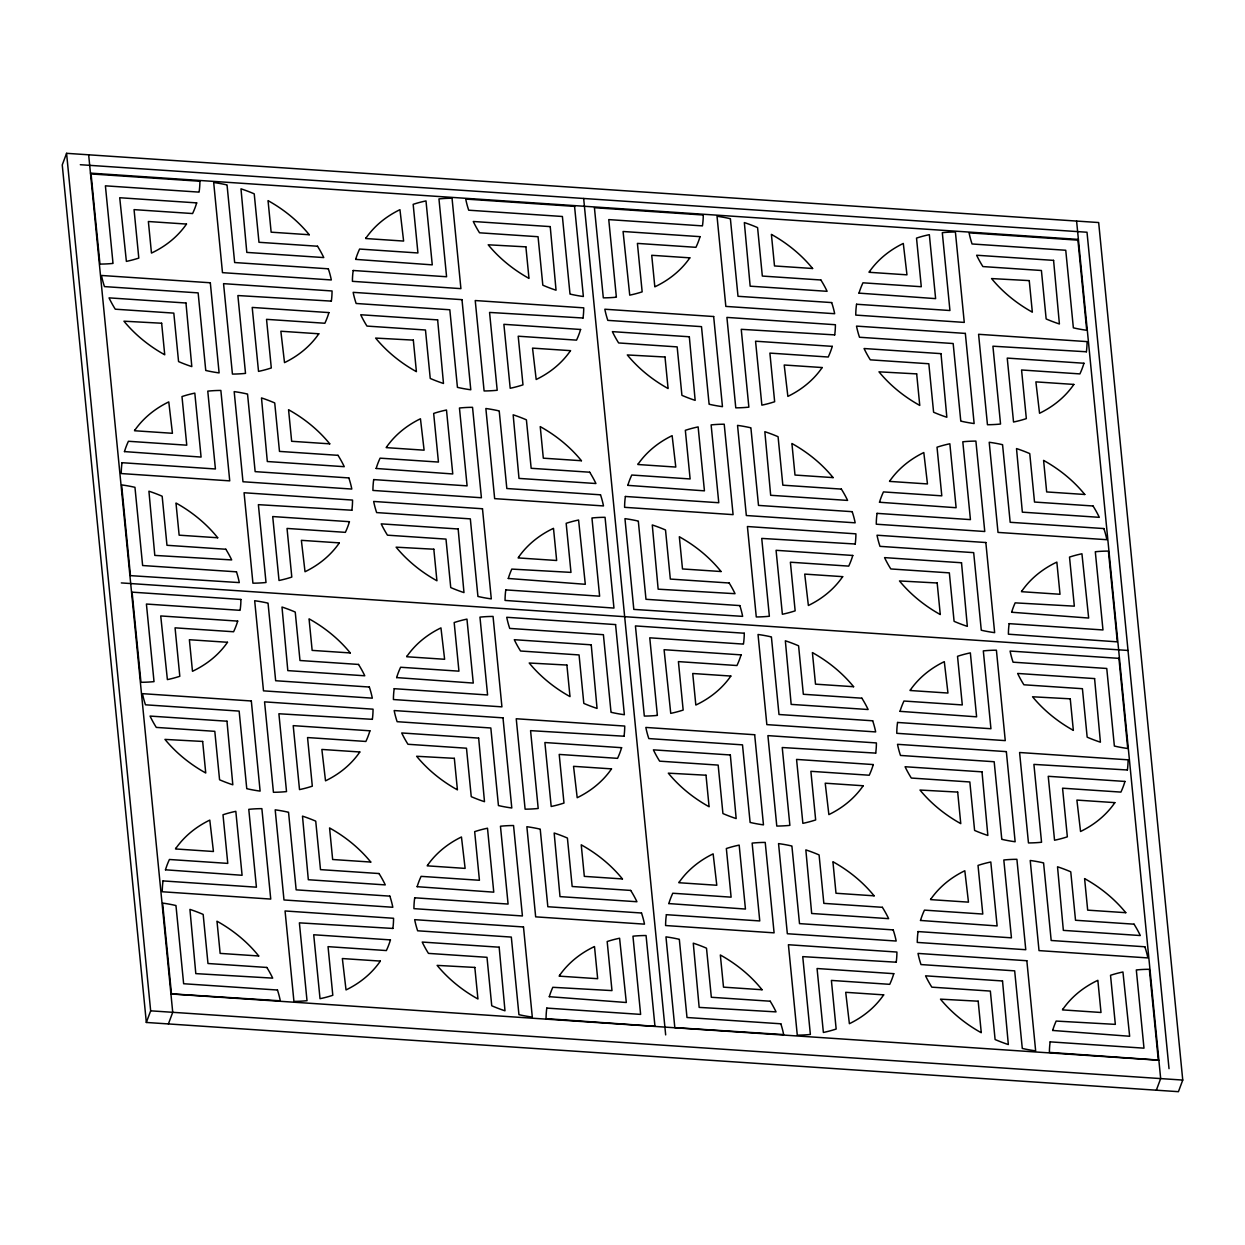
<?xml version="1.0" encoding="UTF-8"?>
<svg xmlns="http://www.w3.org/2000/svg" width="1245" height="1245" viewBox="0 0 1245 1245"><rect width="100%" height="100%" fill="white"/><g stroke="black" fill="none" stroke-linecap="round" stroke-linejoin="round"><path stroke-width="1.5" d="M66.576 153.322L62.25 164.931L146.334 1022.456L1178.424 1091.678L1182.75 1080.069L1098.666 222.544L66.576 153.322L150.661 1010.831L146.334 1022.456M168.402 1023.935L172.728 1012.309L88.66 154.8M1156.34 1090.2L1160.667 1078.575L1076.598 221.065M80.302 164.713L1087.009 232.239L1169.024 1068.661M90.449 173.133L1078.388 239.413M121.31 582.925L1128.017 650.45M170.939 993.961L1158.877 1060.242M150.661 1010.831L1182.75 1080.069M583.656 198.484L665.67 1034.891M199.916 181.241L199.885 183.015A122.555 95.709 20.4 0 1 199.231 191.123L199.076 192.119L105.405 185.832L113.015 263.426L112.19 263.504A122.555 95.709 20.4 0 1 99.958 264.08L91.072 173.942L199.916 181.241M240.923 599.452L240.892 601.226A122.555 95.709 20.4 0 1 240.238 609.334L240.083 610.33L146.412 604.043L154.022 681.637L153.197 681.715A122.555 95.709 20.4 0 1 140.965 682.291L132.079 592.153L240.923 599.452M703.269 215.011L703.238 216.786A122.555 95.709 20.4 0 1 702.585 224.894L702.429 225.89L608.758 219.602L616.368 297.181L615.544 297.275A122.555 95.709 20.4 0 1 603.311 297.851L594.425 207.713L703.269 215.011M744.261 633.223L744.245 634.997A122.555 95.709 20.4 0 1 743.592 643.105L743.436 644.101L649.765 637.813L657.376 715.393L656.535 715.486A122.555 95.709 20.4 0 1 644.319 716.062L635.432 625.924L744.261 633.223M122.026 462.704L121.932 463.389A122.555 95.709 20.4 0 0 121.247 473.551L229.734 480.866L220.863 390.448L218.731 390.463A122.555 95.709 20.4 0 0 208.973 391.023L207.775 391.132L215.416 468.976L122.026 462.704M163.033 880.915L162.939 881.6A122.555 95.709 20.4 0 0 162.255 891.762L270.741 899.077L261.87 808.659L259.738 808.674A122.555 95.709 20.4 0 0 249.98 809.219L248.782 809.343L256.423 887.187L163.033 880.915M331.357 301.119L237.888 295.547L245.514 373.375L244.316 373.5A122.555 95.709 20.4 0 1 234.558 374.045L232.426 374.076L223.555 283.658L332.057 290.972A122.555 95.709 20.4 0 1 331.357 301.119M353.207 270.492L353.098 271.177A122.555 95.709 20.4 0 0 352.413 281.339L460.915 288.638L452.044 198.22L449.912 198.251A122.555 95.709 20.4 0 0 440.139 198.795L438.956 198.92L446.581 276.748L353.207 270.492M351.868 510.232L258.384 504.661L266.01 582.489L264.827 582.613A122.555 95.709 20.4 0 1 255.069 583.158L252.922 583.174L244.067 492.755L352.553 500.07A122.555 95.709 20.4 0 1 351.868 510.232M373.702 479.59L373.609 480.274A122.555 95.709 20.4 0 0 372.924 490.437L481.41 497.751L472.54 407.333L470.408 407.348A122.555 95.709 20.4 0 0 460.65 407.893L459.452 408.018L467.093 485.861L373.702 479.59M372.364 719.33L278.896 713.758L286.521 791.587L285.323 791.711A122.555 95.709 20.4 0 1 275.565 792.256L273.433 792.287L264.562 701.869L373.049 709.183A122.555 95.709 20.4 0 1 372.364 719.33M394.214 688.687L394.105 689.388A122.555 95.709 20.4 0 0 393.42 699.534L501.922 706.849L493.051 616.431L490.903 616.462A122.555 95.709 20.4 0 0 481.146 617.006L479.963 617.131L487.589 694.959L394.214 688.687M392.875 928.443L299.391 922.856L307.017 1000.7L305.834 1000.809A122.555 95.709 20.4 0 1 296.077 1001.369L293.929 1001.385L285.058 910.966L393.56 918.281A122.555 95.709 20.4 0 1 392.875 928.443M414.709 897.801L414.616 898.485A122.555 95.709 20.4 0 0 413.931 908.648L522.418 915.962L513.547 825.528L511.415 825.559A122.555 95.709 20.4 0 0 501.657 826.104L500.459 826.229L508.084 904.057L414.709 897.801M505.797 589.897L505.735 590.27A122.555 95.709 20.4 0 0 505.05 600.432L613.956 608.074L605.054 517.313A122.555 95.709 20.4 0 0 592.791 517.889L591.951 517.982L599.623 596.184L505.797 589.897M583.033 318.004L489.565 312.433L497.191 390.261L495.992 390.385A122.555 95.709 20.4 0 1 486.235 390.93L484.103 390.961L475.232 300.543L583.734 307.842A122.555 95.709 20.4 0 1 583.033 318.004M546.804 1008.092L546.742 1008.481A122.555 95.709 20.4 0 0 546.057 1018.643L654.963 1026.285L646.062 935.524A122.555 95.709 20.4 0 0 633.798 936.1L632.958 936.193L640.63 1014.395L546.804 1008.092M625.379 496.475L625.286 497.16A122.555 95.709 20.4 0 0 624.601 507.322L733.087 514.636L724.216 424.203L722.084 424.234A122.555 95.709 20.4 0 0 712.327 424.778L711.128 424.903L718.77 502.731L625.379 496.475M624.041 736.215L530.572 730.644L538.198 808.472L537 808.596A122.555 95.709 20.4 0 1 527.242 809.141L525.11 809.172L516.239 718.754L624.725 726.053A122.555 95.709 20.4 0 1 624.041 736.215M666.386 914.686L666.293 915.371A122.555 95.709 20.4 0 0 665.593 925.533L774.094 932.847L765.224 842.414L763.092 842.445A122.555 95.709 20.4 0 0 753.334 842.989L752.136 843.114L759.761 920.942L666.386 914.686M834.71 334.889L741.242 329.318L748.867 407.146L747.669 407.271A122.555 95.709 20.4 0 1 737.912 407.815L735.779 407.846L726.909 317.413L835.411 324.727A122.555 95.709 20.4 0 1 834.71 334.889M856.56 304.247L856.451 304.932A122.555 95.709 20.4 0 0 855.766 315.094L964.268 322.408L955.397 231.99L953.25 232.006A122.555 95.709 20.4 0 0 943.492 232.566L942.309 232.691L949.935 310.519L856.56 304.247M855.222 544.003L761.738 538.416L769.363 616.244L768.181 616.368A122.555 95.709 20.4 0 1 758.423 616.929L756.275 616.944L747.42 526.526L855.906 533.84A122.555 95.709 20.4 0 1 855.222 544.003M877.056 513.36L876.962 514.045A122.555 95.709 20.4 0 0 876.278 524.207L984.764 531.506L975.893 441.088L973.761 441.119A122.555 95.709 20.4 0 0 964.004 441.664L962.805 441.788L970.431 519.616L877.056 513.36M875.717 753.101L782.233 747.529L789.875 825.357L788.676 825.482A122.555 95.709 20.4 0 1 778.919 826.026L776.787 826.057L767.916 735.624L876.402 742.938A122.555 95.709 20.4 0 1 875.717 753.101M897.567 722.458L897.458 723.143A122.555 95.709 20.4 0 0 896.774 733.305L1005.26 740.619L996.405 650.201L994.257 650.217A122.555 95.709 20.4 0 0 984.499 650.777L983.317 650.886L990.942 728.73L897.567 722.458M896.229 962.198L802.745 956.627L810.37 1034.455L809.188 1034.579A122.555 95.709 20.4 0 1 799.414 1035.124L797.282 1035.155L788.412 944.737L896.914 952.051A122.555 95.709 20.4 0 1 896.229 962.198M918.063 931.571L917.97 932.256A122.555 95.709 20.4 0 0 917.269 942.418L1025.771 949.717L1016.9 859.299L1014.768 859.33A122.555 95.709 20.4 0 0 1005.011 859.875L1003.812 859.999L1011.438 937.827L918.063 931.571M1009.15 623.652L1009.088 624.041A122.555 95.709 20.4 0 0 1008.403 634.203L1117.31 641.844L1108.408 551.084A122.555 95.709 20.4 0 0 1096.145 551.659L1095.304 551.753L1102.977 629.954L1009.15 623.652M1086.387 351.775L992.919 346.203L1000.544 424.031L999.346 424.156A122.555 95.709 20.4 0 1 989.588 424.701L987.456 424.732L978.586 334.298L1087.072 341.612A122.555 95.709 20.4 0 1 1086.387 351.775M1050.157 1041.863L1050.095 1042.252A122.555 95.709 20.4 0 0 1049.41 1052.399L1158.301 1060.055L1149.368 969.295A122.555 95.709 20.4 0 0 1137.136 969.871L1136.311 969.948L1143.984 1048.165L1050.157 1041.863M1127.394 769.986L1033.91 764.399L1041.551 842.243L1040.353 842.367A122.555 95.709 20.4 0 1 1030.595 842.912L1028.463 842.927L1019.593 752.509L1128.079 759.823A122.555 95.709 20.4 0 1 1127.394 769.986M124.469 451.593L201.083 457.071L194.811 393.124A122.555 95.709 20.4 0 0 183.497 396.066L181.988 396.564L186.766 445.181L128.437 441.275L127.986 442.224A122.555 95.709 20.4 0 0 124.469 451.593M196.694 202.888L196.679 202.935A122.555 95.709 20.4 0 1 193.162 212.304L192.57 213.549L134.055 209.627L138.802 258.089L137.666 258.446A122.555 95.709 20.4 0 1 126.383 261.388L119.722 197.737L196.694 202.888M165.476 869.804L242.09 875.282L235.819 811.335A122.555 95.709 20.4 0 0 224.489 814.277L222.995 814.775L227.773 863.392L169.444 859.486L168.993 860.419A122.555 95.709 20.4 0 0 165.476 869.804M237.702 621.099L237.686 621.13A122.555 95.709 20.4 0 1 234.169 630.515L233.578 631.76L175.063 627.838L179.809 676.284L178.673 676.658A122.555 95.709 20.4 0 1 167.39 679.599L160.73 615.948L237.702 621.099M328.913 312.588L328.82 312.915A122.555 95.709 20.4 0 1 325.303 322.299L324.852 323.249L266.539 319.342L271.301 367.96L269.807 368.442A122.555 95.709 20.4 0 1 258.524 371.383L252.206 307.437L328.913 312.588M355.65 259.38L432.264 264.858L425.992 200.912A122.555 95.709 20.4 0 0 414.663 203.853L413.169 204.336L417.931 252.968L359.618 249.047L359.167 249.996A122.555 95.709 20.4 0 0 355.65 259.38M349.425 521.686L349.331 522.029A122.555 95.709 20.4 0 1 345.799 531.413L345.363 532.346L287.035 528.44L291.797 577.058L290.303 577.555A122.555 95.709 20.4 0 1 279.02 580.481L272.717 516.55L349.425 521.686M376.146 468.478L452.76 473.956L446.488 410.01A122.555 95.709 20.4 0 0 435.159 412.951L433.665 413.449L438.442 462.066L380.114 458.16L379.663 459.094A122.555 95.709 20.4 0 0 376.146 468.478M369.921 730.799L369.827 731.126A122.555 95.709 20.4 0 1 366.31 740.51L365.859 741.46L307.546 737.554L312.308 786.171L310.814 786.653A122.555 95.709 20.4 0 1 299.516 789.595L293.213 725.648L369.921 730.799M396.641 677.591L473.271 683.069L466.953 619.123A122.555 95.709 20.4 0 0 455.67 622.064L454.176 622.547L458.938 671.164L400.61 667.258L400.174 668.207A122.555 95.709 20.4 0 0 396.641 677.591M390.432 939.897L390.339 940.24A122.555 95.709 20.4 0 1 386.806 949.608L386.37 950.557L328.042 946.651L332.804 995.269L331.31 995.767A122.555 95.709 20.4 0 1 320.027 998.692L313.709 934.762L390.432 939.897M417.153 886.689L493.767 892.167L487.495 828.221A122.555 95.709 20.4 0 0 476.166 831.162L474.672 831.644L479.434 880.277L421.121 876.356L420.67 877.305A122.555 95.709 20.4 0 0 417.153 886.689M508.287 578.474L585.306 584.294L578.583 520.021A122.555 95.709 20.4 0 0 567.3 522.947L566.164 523.32L570.973 572.389L511.804 569.089A122.555 95.709 20.4 0 0 508.287 578.474M580.59 329.474L580.497 329.8A122.555 95.709 20.4 0 1 576.98 339.185L576.528 340.134L518.216 336.212L522.978 384.845L521.484 385.327A122.555 95.709 20.4 0 1 510.201 388.269L503.883 324.322L580.59 329.474M627.822 485.363L704.437 490.841L698.134 426.91A122.555 95.709 20.4 0 0 686.835 429.836L685.341 430.319L690.119 478.951L631.791 475.03L631.339 475.979A122.555 95.709 20.4 0 0 627.822 485.363M700.048 236.659L700.032 236.69A122.555 95.709 20.4 0 1 696.515 246.074L695.924 247.319L637.409 243.398L642.155 291.844L641.019 292.217A122.555 95.709 20.4 0 1 629.737 295.158L623.076 231.492L700.048 236.659M549.294 996.685L626.313 1002.505L619.59 938.232A122.555 95.709 20.4 0 0 608.307 941.158L607.171 941.531L611.98 990.6L552.811 987.301A122.555 95.709 20.4 0 0 549.294 996.685M621.597 747.685L621.504 748.012A122.555 95.709 20.4 0 1 617.987 757.396L617.536 758.345L559.207 754.423L563.985 803.056L562.491 803.539A122.555 95.709 20.4 0 1 551.193 806.48L544.89 742.534L621.597 747.685M668.83 903.574L745.444 909.052L739.172 845.106A122.555 95.709 20.4 0 0 727.843 848.047L726.349 848.53L731.111 897.163L672.798 893.241L672.347 894.19A122.555 95.709 20.4 0 0 668.83 903.574M741.055 654.87L741.04 654.901A122.555 95.709 20.4 0 1 737.522 664.285L736.931 665.53L678.416 661.609L683.163 710.055L682.027 710.428A122.555 95.709 20.4 0 1 670.744 713.369L664.083 649.703L741.055 654.87M832.267 346.359L832.174 346.686A122.555 95.709 20.4 0 1 828.656 356.07L828.205 357.019L769.892 353.098L774.655 401.73L773.161 402.213A122.555 95.709 20.4 0 1 761.862 405.154L755.559 341.208L832.267 346.359M859.003 293.135L935.618 298.629L929.346 234.667A122.555 95.709 20.4 0 0 918.016 237.608L916.522 238.106L921.284 286.724L862.972 282.817L862.52 283.767A122.555 95.709 20.4 0 0 859.003 293.135M852.778 555.457L852.685 555.799A122.555 95.709 20.4 0 1 849.152 565.168L848.716 566.117L790.388 562.211L795.15 610.828L793.656 611.326A122.555 95.709 20.4 0 1 782.374 614.252L776.071 550.306L852.778 555.457M879.499 502.249L956.113 507.727L949.842 443.78A122.555 95.709 20.4 0 0 938.512 446.722L937.018 447.204L941.796 495.837L883.468 491.915L883.016 492.864A122.555 95.709 20.4 0 0 879.499 502.249M873.274 764.57L873.181 764.897A122.555 95.709 20.4 0 1 869.664 774.281L869.212 775.23L810.884 771.309L815.662 819.941L814.168 820.424A122.555 95.709 20.4 0 1 802.869 823.35L796.567 759.419L873.274 764.57M899.995 711.346L976.609 716.824L970.353 652.878A122.555 95.709 20.4 0 0 959.024 655.819L957.529 656.317L962.292 704.935L903.963 701.028L903.528 701.978A122.555 95.709 20.4 0 0 899.995 711.346M893.786 973.668L893.677 973.995A122.555 95.709 20.4 0 1 890.159 983.379L889.708 984.328L831.395 980.422L836.158 1029.039L834.664 1029.522A122.555 95.709 20.4 0 1 823.381 1032.463L817.062 968.517L893.786 973.668M920.506 920.46L997.12 925.938L990.802 861.991A122.555 95.709 20.4 0 0 979.519 864.933L978.025 865.415L982.787 914.048L924.475 910.126L924.023 911.075A122.555 95.709 20.4 0 0 920.506 920.46M1011.64 612.244L1088.659 618.049L1081.936 553.776A122.555 95.709 20.4 0 0 1070.653 556.717L1069.517 557.091L1074.326 606.159L1015.157 602.86A122.555 95.709 20.4 0 0 1011.64 612.244M1083.944 363.244L1083.85 363.571A122.555 95.709 20.4 0 1 1080.333 372.955L1079.882 373.905L1021.569 369.983L1026.331 418.616L1024.837 419.098A122.555 95.709 20.4 0 1 1013.539 422.024L1007.236 358.093L1083.944 363.244M1052.647 1030.455L1129.651 1036.26L1122.943 971.987A122.555 95.709 20.4 0 0 1111.66 974.928L1110.524 975.302L1115.333 1024.37L1056.165 1021.071A122.555 95.709 20.4 0 0 1052.647 1030.455M1124.951 781.44L1124.857 781.782A122.555 95.709 20.4 0 1 1121.34 791.166L1120.889 792.1L1062.561 788.194L1067.339 836.811L1065.844 837.309A122.555 95.709 20.4 0 1 1054.546 840.235L1048.243 776.304L1124.951 781.44M186.485 224.069L186.159 224.536A122.555 95.709 20.4 0 1 178.346 234.013L176.899 235.492A122.555 95.709 20.4 0 1 165.554 244.923L163.78 246.136A122.555 95.709 20.4 0 1 152.388 252.626L151.47 253.062L148.373 221.517L186.485 224.069M134.989 429.992L134.476 430.739L172.432 433.291L168.775 401.902A122.555 95.709 20.4 0 0 157.384 408.391L155.609 409.605A122.555 95.709 20.4 0 0 144.264 419.036L142.802 420.514A122.555 95.709 20.4 0 0 134.989 429.992M366.17 237.764L365.641 238.526L403.613 241.063L399.941 209.674A122.555 95.709 20.4 0 0 388.549 216.179L386.775 217.377A122.555 95.709 20.4 0 0 375.43 226.808L373.982 228.286A122.555 95.709 20.4 0 0 366.17 237.764M318.813 333.784L318.3 334.531A122.555 95.709 20.4 0 1 310.487 344.009L309.025 345.487A122.555 95.709 20.4 0 1 297.695 354.918L295.921 356.132A122.555 95.709 20.4 0 1 284.514 362.622L280.856 331.232L318.813 333.784M227.493 642.28L227.166 642.747A122.555 95.709 20.4 0 1 219.353 652.224L217.906 653.703A122.555 95.709 20.4 0 1 206.561 663.134L204.787 664.332A122.555 95.709 20.4 0 1 193.395 670.837L192.477 671.273L189.38 639.728L227.493 642.28M386.666 446.862L386.152 447.624L424.109 450.176L420.452 418.771A122.555 95.709 20.4 0 0 409.06 425.276L407.271 426.49A122.555 95.709 20.4 0 0 395.941 435.921L394.478 437.4A122.555 95.709 20.4 0 0 386.666 446.862M339.325 542.882L338.811 543.645A122.555 95.709 20.4 0 1 330.999 553.107L329.536 554.585A122.555 95.709 20.4 0 1 318.191 564.016L316.417 565.23A122.555 95.709 20.4 0 1 305.025 571.735L301.368 540.33L339.325 542.882M175.996 848.187L175.483 848.95L213.44 851.502L209.782 820.097A122.555 95.709 20.4 0 0 198.391 826.602L196.601 827.816A122.555 95.709 20.4 0 0 185.272 837.247L183.809 838.725A122.555 95.709 20.4 0 0 175.996 848.187M570.49 350.654L569.977 351.417A122.555 95.709 20.4 0 1 562.164 360.894L560.701 362.373A122.555 95.709 20.4 0 1 549.372 371.804L547.598 373.002A122.555 95.709 20.4 0 1 536.19 379.507L532.533 348.118L570.49 350.654M407.177 655.975L406.648 656.737L444.621 659.274L440.948 627.885A122.555 95.709 20.4 0 0 429.556 634.374L427.782 635.588A122.555 95.709 20.4 0 0 416.437 645.019L414.99 646.497A122.555 95.709 20.4 0 0 407.177 655.975M689.839 257.839L689.512 258.306A122.555 95.709 20.4 0 1 681.7 267.784L680.252 269.247A122.555 95.709 20.4 0 1 668.907 278.678L667.133 279.892A122.555 95.709 20.4 0 1 655.741 286.397L654.823 286.832L651.726 255.287L689.839 257.839M359.821 751.98L359.307 752.743A122.555 95.709 20.4 0 1 351.495 762.22L350.032 763.699A122.555 95.709 20.4 0 1 338.702 773.129L336.928 774.328A122.555 95.709 20.4 0 1 325.521 780.833L321.864 749.443L359.821 751.98M518.807 556.857L518.091 557.916L556.655 560.499L553.496 528.347L552.578 528.767A122.555 95.709 20.4 0 0 541.186 535.272L539.412 536.486A122.555 95.709 20.4 0 0 526.619 547.395L525.203 548.889A122.555 95.709 20.4 0 0 518.807 556.857M638.343 463.747L637.829 464.51L675.786 467.062L672.129 435.657A122.555 95.709 20.4 0 0 660.737 442.162L658.947 443.376A122.555 95.709 20.4 0 0 647.618 452.806L646.155 454.285A122.555 95.709 20.4 0 0 638.343 463.747M427.673 865.073L427.159 865.835L465.116 868.387L461.459 836.982A122.555 95.709 20.4 0 0 450.067 843.487L448.278 844.701A122.555 95.709 20.4 0 0 436.948 854.132L435.485 855.611A122.555 95.709 20.4 0 0 427.673 865.073M380.332 961.093L379.803 961.856A122.555 95.709 20.4 0 1 371.99 971.318L370.543 972.796A122.555 95.709 20.4 0 1 359.198 982.227L357.424 983.441A122.555 95.709 20.4 0 1 346.032 989.931L342.359 958.541L380.332 961.093M869.524 271.534L868.994 272.281L906.967 274.834L903.294 243.444A122.555 95.709 20.4 0 0 891.902 249.934L890.128 251.148A122.555 95.709 20.4 0 0 878.783 260.578L877.336 262.057A122.555 95.709 20.4 0 0 869.524 271.534M822.167 367.54L821.653 368.302A122.555 95.709 20.4 0 1 813.841 377.78L812.378 379.243A122.555 95.709 20.4 0 1 801.049 388.673L799.274 389.887A122.555 95.709 20.4 0 1 787.867 396.392L784.21 365.003L822.167 367.54M611.497 768.865L610.984 769.628A122.555 95.709 20.4 0 1 603.171 779.105L601.708 780.568A122.555 95.709 20.4 0 1 590.379 789.999L588.589 791.213A122.555 95.709 20.4 0 1 577.198 797.718L573.54 766.329L611.497 768.865M730.846 676.051L730.519 676.517A122.555 95.709 20.4 0 1 722.707 685.979L721.26 687.458A122.555 95.709 20.4 0 1 709.915 696.889L708.14 698.103A122.555 95.709 20.4 0 1 696.749 704.608L695.83 705.028L692.734 673.498L730.846 676.051M890.019 480.632L889.506 481.395L927.463 483.931L923.806 452.542A122.555 95.709 20.4 0 0 912.414 459.047L910.624 460.261A122.555 95.709 20.4 0 0 899.295 469.692L897.832 471.155A122.555 95.709 20.4 0 0 890.019 480.632M559.814 975.068L559.098 976.127L597.662 978.71L594.503 946.558L593.585 946.978A122.555 95.709 20.4 0 0 582.193 953.483L580.419 954.697A122.555 95.709 20.4 0 0 567.627 965.606L566.21 967.1A122.555 95.709 20.4 0 0 559.814 975.068M842.678 576.653L842.149 577.4A122.555 95.709 20.4 0 1 834.337 586.877L832.889 588.356A122.555 95.709 20.4 0 1 821.544 597.787L819.77 599.001A122.555 95.709 20.4 0 1 808.379 605.49L804.721 574.101L842.678 576.653M679.35 881.958L678.836 882.721L716.793 885.257L713.136 853.868A122.555 95.709 20.4 0 0 701.729 860.373L699.955 861.587A122.555 95.709 20.4 0 0 688.625 871.018L687.162 872.48A122.555 95.709 20.4 0 0 679.35 881.958M1073.844 384.425L1073.33 385.187A122.555 95.709 20.4 0 1 1065.518 394.649L1064.055 396.128A122.555 95.709 20.4 0 1 1052.725 405.559L1050.936 406.773A122.555 95.709 20.4 0 1 1039.544 413.278L1035.887 381.873L1073.844 384.425M910.515 689.746L910.002 690.493L947.959 693.045L944.301 661.655A122.555 95.709 20.4 0 0 932.91 668.145L931.135 669.359A122.555 95.709 20.4 0 0 919.79 678.79L918.343 680.268A122.555 95.709 20.4 0 0 910.515 689.746M863.174 785.751L862.661 786.513A122.555 95.709 20.4 0 1 854.848 795.975L853.385 797.454A122.555 95.709 20.4 0 1 842.056 806.885L840.266 808.098A122.555 95.709 20.4 0 1 828.874 814.604L825.217 783.198L863.174 785.751M1022.161 590.628L1021.445 591.686L1060.009 594.27L1056.849 562.102L1055.931 562.538A122.555 95.709 20.4 0 0 1044.539 569.043L1042.765 570.257A122.555 95.709 20.4 0 0 1029.973 581.15L1028.557 582.66A122.555 95.709 20.4 0 0 1022.161 590.628M931.027 898.843L930.513 899.606L968.47 902.143L964.813 870.753A122.555 95.709 20.4 0 0 953.405 877.258L951.631 878.456A122.555 95.709 20.4 0 0 940.302 887.887L938.839 889.366A122.555 95.709 20.4 0 0 931.027 898.843M883.685 994.864L883.156 995.611A122.555 95.709 20.4 0 1 875.344 1005.088L873.897 1006.567A122.555 95.709 20.4 0 1 862.552 1015.998L860.777 1017.212A122.555 95.709 20.4 0 1 849.386 1023.701L845.713 992.312L883.685 994.864M1114.851 802.636L1114.337 803.399A122.555 95.709 20.4 0 1 1106.525 812.861L1105.062 814.339A122.555 95.709 20.4 0 1 1093.732 823.77L1091.943 824.984A122.555 95.709 20.4 0 1 1080.551 831.489L1076.894 800.084L1114.851 802.636M1063.168 1008.839L1062.436 1009.882L1101 1012.481L1097.857 980.313L1096.938 980.749A122.555 95.709 20.4 0 0 1085.547 987.254L1083.772 988.452A122.555 95.709 20.4 0 0 1070.98 999.361L1069.564 1000.871A122.555 95.709 20.4 0 0 1063.168 1008.839M574.567 206.374L465.739 199.076L466.112 200.881A122.555 95.709 20.4 0 0 468.369 209.191L468.711 210.203L562.398 216.49L570.008 294.085L570.864 294.271A122.555 95.709 20.4 0 0 583.36 296.512L574.567 206.374M1077.921 240.145L969.077 232.846L969.466 234.651A122.555 95.709 20.4 0 0 971.722 242.946L972.065 243.973L1065.751 250.261L1073.361 327.84L1074.217 328.042A122.555 95.709 20.4 0 0 1086.714 330.283L1077.921 240.145M550.228 226.606L473.271 221.485A122.555 95.709 20.4 0 0 478.702 231.461L479.543 232.799L538.058 236.721L542.82 285.183L544.034 285.712A122.555 95.709 20.4 0 0 556.048 290.209L550.228 226.606M1053.581 260.376L976.625 255.241A122.555 95.709 20.4 0 0 982.056 265.232L982.896 266.57L1041.411 270.492L1046.158 318.953L1047.387 319.483A122.555 95.709 20.4 0 0 1059.402 323.98L1053.581 260.376M525.888 246.852L488.211 244.798A122.555 95.709 20.4 0 0 497.984 255.458L499.759 257.139A122.555 95.709 20.4 0 0 513.111 268.235L515.15 269.698A122.555 95.709 20.4 0 0 527.973 277.822L528.985 278.382L525.888 246.852M1029.241 280.607L991.565 278.569A122.555 95.709 20.4 0 0 1001.338 289.214L1003.112 290.91A122.555 95.709 20.4 0 0 1016.465 302.006L1018.503 303.469A122.555 95.709 20.4 0 0 1031.327 311.592L1032.338 312.153L1029.241 280.607M309.242 234.745L271.145 232.177L268.048 200.647L269.06 201.208A122.555 95.709 20.4 0 1 281.884 209.331L283.922 210.794A122.555 95.709 20.4 0 1 297.275 221.875L299.049 223.571A122.555 95.709 20.4 0 1 308.838 234.231L309.242 234.745M812.596 268.5L774.499 265.948L771.402 234.402L772.414 234.963A122.555 95.709 20.4 0 1 785.237 243.086L787.276 244.565A122.555 95.709 20.4 0 1 800.628 255.645L802.403 257.341A122.555 95.709 20.4 0 1 812.191 267.986L812.596 268.5M317.506 246.23L258.976 242.293L254.229 193.846L253 193.317A122.555 95.709 20.4 0 0 240.985 188.82L246.806 252.408L323.778 257.575A122.555 95.709 20.4 0 0 318.346 247.568L317.506 246.23M820.86 279.985L762.329 276.063L757.582 227.602L756.353 227.072A122.555 95.709 20.4 0 0 744.339 222.575L750.159 286.179L827.116 291.314A122.555 95.709 20.4 0 0 821.7 281.323L820.86 279.985M328.322 268.811L234.651 262.539L227.041 184.945L226.185 184.742A122.555 95.709 20.4 0 0 213.689 182.517L222.482 272.655L331.31 279.954L330.937 278.149A122.555 95.709 20.4 0 0 328.664 269.838L328.322 268.811M831.676 302.582L738.005 296.294L730.395 218.715L729.539 218.513A122.555 95.709 20.4 0 0 717.027 216.272L725.835 306.41L834.664 313.709L834.29 311.919A122.555 95.709 20.4 0 0 832.018 303.609L831.676 302.582M210.312 282.771L101.483 275.472L101.857 277.261A122.555 95.709 20.4 0 0 104.129 285.572L104.471 286.599L198.142 292.886L205.752 370.465L206.608 370.668A122.555 95.709 20.4 0 0 219.104 372.909L210.312 282.771M461.988 299.656L353.16 292.342L353.533 294.147A122.555 95.709 20.4 0 0 355.805 302.457L356.148 303.484L449.819 309.772L457.429 387.351L458.284 387.553A122.555 95.709 20.4 0 0 470.781 389.778L461.988 299.656M713.665 316.526L604.837 309.227L605.21 311.032A122.555 95.709 20.4 0 0 607.482 319.342L607.825 320.37L701.495 326.641L709.105 404.236L709.961 404.438A122.555 95.709 20.4 0 0 722.458 406.664L713.665 316.526M965.342 333.411L856.513 326.112L856.887 327.917A122.555 95.709 20.4 0 0 859.159 336.228L859.501 337.255L953.172 343.527L960.782 421.121L961.638 421.308A122.555 95.709 20.4 0 0 974.135 423.549L965.342 333.411M185.972 303.002L109.031 297.866A122.555 95.709 20.4 0 0 114.447 307.857L115.287 309.196L173.818 313.117L178.564 361.579L179.794 362.108A122.555 95.709 20.4 0 0 191.808 366.606L185.972 303.002M437.649 319.887L360.708 314.752A122.555 95.709 20.4 0 0 366.123 324.727L366.964 326.081L425.479 330.003L430.241 378.449L431.47 378.978A122.555 95.709 20.4 0 0 443.485 383.476L437.649 319.887M689.325 336.772L612.384 331.637A122.555 95.709 20.4 0 0 617.8 341.612L618.64 342.951L677.155 346.888L681.918 395.334L683.147 395.863A122.555 95.709 20.4 0 0 695.161 400.361L689.325 336.772M941.002 353.642L864.061 348.522A122.555 95.709 20.4 0 0 869.477 358.498L870.317 359.836L928.832 363.758L933.594 412.219L934.824 412.749A122.555 95.709 20.4 0 0 946.838 417.246L941.002 353.642M161.648 323.233L123.955 321.194A122.555 95.709 20.4 0 0 133.744 331.839L135.503 333.535A122.555 95.709 20.4 0 0 148.855 344.616L150.894 346.094A122.555 95.709 20.4 0 0 163.733 354.218L164.729 354.778L161.648 323.233M413.324 340.118L375.632 338.08A122.555 95.709 20.4 0 0 385.421 348.724L387.179 350.421A122.555 95.709 20.4 0 0 400.532 361.501L402.571 362.98A122.555 95.709 20.4 0 0 415.41 371.103L416.406 371.648L413.324 340.118M665.001 357.004L627.309 354.95A122.555 95.709 20.4 0 0 637.098 365.61L638.856 367.306A122.555 95.709 20.4 0 0 652.209 378.387L654.247 379.849A122.555 95.709 20.4 0 0 667.087 387.973L668.083 388.533L665.001 357.004M916.678 373.889L878.986 371.835A122.555 95.709 20.4 0 0 888.774 382.495L890.533 384.191A122.555 95.709 20.4 0 0 903.886 395.272L905.924 396.735A122.555 95.709 20.4 0 0 918.763 404.858L919.759 405.419L916.678 373.889M329.754 443.842L291.657 441.29L288.56 409.745L289.571 410.305A122.555 95.709 20.4 0 1 302.395 418.429L304.434 419.892A122.555 95.709 20.4 0 1 317.786 430.988L319.545 432.669A122.555 95.709 20.4 0 1 329.334 443.329L329.754 443.842M581.431 460.728L543.318 458.176L540.237 426.63L541.248 427.191A122.555 95.709 20.4 0 1 554.072 435.314L556.11 436.777A122.555 95.709 20.4 0 1 569.463 447.873L571.222 449.554A122.555 95.709 20.4 0 1 581.01 460.214L581.431 460.728M833.107 477.613L794.995 475.045L791.913 443.516L792.925 444.076A122.555 95.709 20.4 0 1 805.748 452.2L807.787 453.662A122.555 95.709 20.4 0 1 821.14 464.743L822.898 466.439A122.555 95.709 20.4 0 1 832.687 477.1L833.107 477.613M1084.784 494.483L1046.671 491.931L1043.59 460.401L1044.586 460.961A122.555 95.709 20.4 0 1 1057.425 469.085L1059.464 470.548A122.555 95.709 20.4 0 1 1072.816 481.628L1074.575 483.325A122.555 95.709 20.4 0 1 1084.364 493.985L1084.784 494.483M338.002 455.328L279.487 451.406L274.725 402.944L273.495 402.415A122.555 95.709 20.4 0 0 261.497 397.918L267.317 461.522L344.274 466.688A122.555 95.709 20.4 0 0 338.842 456.666L338.002 455.328M589.679 472.213L531.164 468.291L526.402 419.83L525.172 419.3A122.555 95.709 20.4 0 0 513.158 414.803L518.994 478.407L595.935 483.527A122.555 95.709 20.4 0 0 590.519 473.551L589.679 472.213M841.355 489.098L782.84 485.176L778.078 436.715L776.849 436.186A122.555 95.709 20.4 0 0 764.835 431.688L770.671 495.292L847.612 500.412A122.555 95.709 20.4 0 0 842.196 490.437L841.355 489.098M1093.032 505.984L1034.517 502.046L1029.755 453.6L1028.526 453.071A122.555 95.709 20.4 0 0 1016.511 448.573L1022.347 512.162L1099.304 517.329A122.555 95.709 20.4 0 0 1093.873 507.322L1093.032 505.984M348.833 477.924L255.147 471.637L247.537 394.058L246.681 393.856A122.555 95.709 20.4 0 0 234.184 391.615L242.977 481.753L351.806 489.052L351.432 487.246A122.555 95.709 20.4 0 0 349.176 478.951L348.833 477.924M600.495 494.81L506.824 488.522L499.214 410.928L498.358 410.741A122.555 95.709 20.4 0 0 485.861 408.5L494.654 498.638L603.483 505.937L603.109 504.132A122.555 95.709 20.4 0 0 600.853 495.837L600.495 494.81M852.171 511.679L758.501 505.408L750.891 427.813L750.035 427.626A122.555 95.709 20.4 0 0 737.538 425.385L746.331 515.523L855.159 522.822L854.786 521.017A122.555 95.709 20.4 0 0 852.529 512.707L852.171 511.679M1103.848 528.565L1010.177 522.293L1002.567 444.698L1001.711 444.496A122.555 95.709 20.4 0 0 989.215 442.271L998.008 532.409L1106.836 539.707L1106.463 537.902A122.555 95.709 20.4 0 0 1104.206 529.592L1103.848 528.565M482.484 508.754L373.656 501.455L374.045 503.26A122.555 95.709 20.4 0 0 376.301 511.555L376.644 512.582L470.33 518.869L477.924 596.448L478.78 596.651A122.555 95.709 20.4 0 0 491.293 598.892L482.484 508.754M985.838 542.524L877.009 535.226L877.398 537.015A122.555 95.709 20.4 0 0 879.655 545.326L879.997 546.353L973.683 552.64L981.278 630.219L982.134 630.421A122.555 95.709 20.4 0 0 994.646 632.662L985.838 542.524M458.16 528.985L381.203 523.865A122.555 95.709 20.4 0 0 386.635 533.84L387.46 535.179L445.99 539.101L450.737 587.562L451.966 588.091A122.555 95.709 20.4 0 0 463.98 592.589L458.16 528.985M961.514 562.756L884.557 557.62A122.555 95.709 20.4 0 0 889.973 567.611L890.813 568.949L949.344 572.871L954.09 621.333L955.32 621.862A122.555 95.709 20.4 0 0 967.334 626.36L961.514 562.756M433.82 549.216L396.128 547.178A122.555 95.709 20.4 0 0 405.917 557.838L407.691 559.519A122.555 95.709 20.4 0 0 421.043 570.615L423.082 572.077A122.555 95.709 20.4 0 0 435.906 580.201L436.917 580.761L433.82 549.216M937.174 582.987L899.481 580.948A122.555 95.709 20.4 0 0 909.27 591.593L911.044 593.289A122.555 95.709 20.4 0 0 924.397 604.37L926.436 605.848A122.555 95.709 20.4 0 0 939.259 613.972L940.271 614.532L937.174 582.987M217.704 537.762L179.14 535.179L175.981 503.027L176.992 503.571A122.555 95.709 20.4 0 1 189.816 511.695L191.855 513.173A122.555 95.709 20.4 0 1 206.981 525.95L208.709 527.662A122.555 95.709 20.4 0 1 216.77 536.595L217.704 537.762M721.057 571.533L682.493 568.949L679.334 536.782L680.346 537.342A122.555 95.709 20.4 0 1 693.169 545.466L695.208 546.928A122.555 95.709 20.4 0 1 710.335 559.721L712.062 561.433A122.555 95.709 20.4 0 1 720.124 570.366L721.057 571.533M225.827 549.247L166.97 545.294L162.161 496.226L160.932 495.697A122.555 95.709 20.4 0 0 148.918 491.199L154.8 555.41L231.694 559.923A122.555 95.709 20.4 0 0 226.263 549.948L225.827 549.247M729.181 583.002L670.324 579.065L665.515 529.981L664.285 529.452A122.555 95.709 20.4 0 0 652.271 524.954L658.154 589.181L735.048 593.694A122.555 95.709 20.4 0 0 729.617 583.703L729.181 583.002M236.457 571.828L142.63 565.526L134.958 487.324L134.102 487.122A122.555 95.709 20.4 0 0 121.605 484.896L130.46 575.641L239.289 582.598A122.555 95.709 20.4 0 0 236.597 572.218L236.457 571.828M739.81 605.584L645.984 599.296L638.312 521.095L637.456 520.892A122.555 95.709 20.4 0 0 624.959 518.651L633.814 609.412L742.642 616.368A122.555 95.709 20.4 0 0 739.95 605.988L739.81 605.584M615.575 624.585L506.731 617.287L507.12 619.092A122.555 95.709 20.4 0 0 509.376 627.387L509.719 628.414L603.405 634.701L611.015 712.28L611.871 712.482A122.555 95.709 20.4 0 0 624.367 714.723L615.575 624.585M1118.928 658.356L1010.084 651.057L1010.473 652.862A122.555 95.709 20.4 0 0 1012.73 661.157L1013.072 662.184L1106.758 668.472L1114.368 746.051L1115.224 746.253A122.555 95.709 20.4 0 0 1127.721 748.494L1118.928 658.356M591.235 644.817L514.278 639.697A122.555 95.709 20.4 0 0 519.71 649.672L520.55 651.01L579.065 654.932L583.812 703.394L585.041 703.923A122.555 95.709 20.4 0 0 597.055 708.421L591.235 644.817M1094.588 678.587L1017.632 673.452A122.555 95.709 20.4 0 0 1023.063 683.443L1023.904 684.781L1082.419 688.703L1087.165 737.164L1088.395 737.694A122.555 95.709 20.4 0 0 1100.409 742.191L1094.588 678.587M566.895 665.048L529.218 663.009A122.555 95.709 20.4 0 0 538.992 673.669L540.766 675.35A122.555 95.709 20.4 0 0 554.118 686.446L556.157 687.909A122.555 95.709 20.4 0 0 568.981 696.033L569.992 696.593L566.895 665.048M1070.249 698.818L1032.556 696.78A122.555 95.709 20.4 0 0 1042.345 707.425L1044.119 709.121A122.555 95.709 20.4 0 0 1057.472 720.201L1059.511 721.68A122.555 95.709 20.4 0 0 1072.334 729.803L1073.346 730.364L1070.249 698.818M350.25 652.94L312.153 650.388L309.056 618.858L310.067 619.403A122.555 95.709 20.4 0 1 322.891 627.527L324.929 629.005A122.555 95.709 20.4 0 1 338.282 640.086L340.056 641.782A122.555 95.709 20.4 0 1 349.845 652.427L350.25 652.94M853.603 686.711L815.506 684.159L812.409 652.613L813.421 653.174A122.555 95.709 20.4 0 1 826.244 661.297L828.283 662.76A122.555 95.709 20.4 0 1 841.636 673.856L843.41 675.553A122.555 95.709 20.4 0 1 853.198 686.197L853.603 686.711M358.513 664.441L299.983 660.504L295.236 612.058L294.007 611.528A122.555 95.709 20.4 0 0 281.992 607.031L287.813 670.619L364.785 675.786A122.555 95.709 20.4 0 0 359.354 665.779L358.513 664.441M861.867 698.196L803.336 694.274L798.59 645.813L797.36 645.283A122.555 95.709 20.4 0 0 785.346 640.786L791.166 704.39L868.123 709.525A122.555 95.709 20.4 0 0 862.707 699.534L861.867 698.196M369.329 687.022L275.659 680.735L268.048 603.156L267.193 602.953A122.555 95.709 20.4 0 0 254.68 600.728L263.489 690.851L372.317 698.165L371.928 696.36A122.555 95.709 20.4 0 0 369.672 688.049L369.329 687.022M872.683 720.793L778.996 714.505L771.402 636.926L770.546 636.724A122.555 95.709 20.4 0 0 758.034 634.483L766.842 724.621L875.671 731.92L875.282 730.115A122.555 95.709 20.4 0 0 873.025 721.82L872.683 720.793M251.319 700.982L142.49 693.667L142.864 695.473A122.555 95.709 20.4 0 0 145.136 703.783L145.478 704.81L239.149 711.097L246.759 788.676L247.615 788.879A122.555 95.709 20.4 0 0 260.112 791.104L251.319 700.982M502.996 717.851L394.167 710.553L394.541 712.358A122.555 95.709 20.4 0 0 396.797 720.668L397.155 721.695L490.826 727.983L498.436 805.562L499.292 805.764A122.555 95.709 20.4 0 0 511.788 807.989L502.996 717.851M754.672 734.737L645.844 727.438L646.217 729.243A122.555 95.709 20.4 0 0 648.474 737.554L648.832 738.581L742.502 744.852L750.112 822.447L750.968 822.634A122.555 95.709 20.4 0 0 763.465 824.875L754.672 734.737M1006.349 751.622L897.52 744.323L897.894 746.128A122.555 95.709 20.4 0 0 900.151 754.439L900.508 755.45L994.179 761.738L1001.789 839.332L1002.645 839.519A122.555 95.709 20.4 0 0 1015.142 841.76L1006.349 751.622M226.979 721.213L150.038 716.077A122.555 95.709 20.4 0 0 155.454 726.053L156.294 727.407L214.809 731.329L219.571 779.775L220.801 780.304A122.555 95.709 20.4 0 0 232.815 784.801L226.979 721.213M478.656 738.098L401.715 732.963A122.555 95.709 20.4 0 0 407.131 742.938L407.971 744.277L466.486 748.214L471.248 796.66L472.478 797.189A122.555 95.709 20.4 0 0 484.492 801.687L478.656 738.098M730.333 754.968L653.392 749.848A122.555 95.709 20.4 0 0 658.807 759.823L659.648 761.162L718.163 765.099L722.925 813.545L724.154 814.074A122.555 95.709 20.4 0 0 736.168 818.572L730.333 754.968M982.009 771.853L905.068 766.733A122.555 95.709 20.4 0 0 910.484 776.709L911.324 778.047L969.839 781.969L974.602 830.431L975.831 830.96A122.555 95.709 20.4 0 0 987.845 835.457L982.009 771.853M202.655 741.444L164.962 739.405A122.555 95.709 20.4 0 0 174.751 750.05L176.51 751.747A122.555 95.709 20.4 0 0 189.862 762.827L191.901 764.305A122.555 95.709 20.4 0 0 204.74 772.429L205.736 772.989L202.655 741.444M454.332 758.329L416.639 756.275A122.555 95.709 20.4 0 0 426.428 766.936L428.187 768.632A122.555 95.709 20.4 0 0 441.539 779.712L443.578 781.175A122.555 95.709 20.4 0 0 456.417 789.299L457.413 789.859L454.332 758.329M706.008 775.215L668.316 773.161A122.555 95.709 20.4 0 0 678.105 783.821L679.863 785.517A122.555 95.709 20.4 0 0 693.216 796.598L695.255 798.061A122.555 95.709 20.4 0 0 708.078 806.184L709.09 806.744L706.008 775.215M957.685 792.085L919.993 790.046A122.555 95.709 20.4 0 0 929.782 800.706L931.54 802.387A122.555 95.709 20.4 0 0 944.893 813.483L946.931 814.946A122.555 95.709 20.4 0 0 959.755 823.069L960.766 823.63L957.685 792.085M370.761 862.054L332.648 859.501L329.567 827.956L330.563 828.516A122.555 95.709 20.4 0 1 343.402 836.64L345.441 838.103A122.555 95.709 20.4 0 1 358.793 849.199L360.552 850.88A122.555 95.709 20.4 0 1 370.341 861.54L370.761 862.054M622.438 878.939L584.325 876.371L581.244 844.841L582.24 845.402A122.555 95.709 20.4 0 1 595.079 853.525L597.118 854.988A122.555 95.709 20.4 0 1 610.47 866.069L612.229 867.765A122.555 95.709 20.4 0 1 622.018 878.425L622.438 878.939M874.114 895.824L836.002 893.256L832.921 861.727L833.917 862.287A122.555 95.709 20.4 0 1 846.756 870.411L848.794 871.873A122.555 95.709 20.4 0 1 862.147 882.954L863.905 884.65A122.555 95.709 20.4 0 1 873.694 895.311L874.114 895.824M1125.791 912.694L1087.679 910.142L1084.597 878.612L1085.593 879.157A122.555 95.709 20.4 0 1 1098.432 887.28L1100.471 888.759A122.555 95.709 20.4 0 1 1113.824 899.839L1115.582 901.536A122.555 95.709 20.4 0 1 1125.371 912.18L1125.791 912.694M379.009 873.539L320.494 869.617L315.732 821.155L314.503 820.626A122.555 95.709 20.4 0 0 302.488 816.129L308.324 879.733L385.281 884.899A122.555 95.709 20.4 0 0 379.849 874.877L379.009 873.539M630.686 890.424L572.171 886.502L567.409 838.041L566.179 837.511A122.555 95.709 20.4 0 0 554.165 833.014L560.001 896.618L636.942 901.738A122.555 95.709 20.4 0 0 631.526 891.762L630.686 890.424M882.363 907.309L823.848 903.372L819.086 854.926L817.856 854.397A122.555 95.709 20.4 0 0 805.842 849.899L811.678 913.488L888.634 918.654A122.555 95.709 20.4 0 0 883.203 908.648L882.363 907.309M1134.039 924.179L1075.524 920.257L1070.762 871.811L1069.533 871.282A122.555 95.709 20.4 0 0 1057.519 866.785L1063.354 930.373L1140.311 935.54A122.555 95.709 20.4 0 0 1134.88 925.533L1134.039 924.179M389.825 896.135L296.154 889.848L288.544 812.254L287.688 812.067A122.555 95.709 20.4 0 0 275.192 809.826L283.984 899.964L392.813 907.263L392.44 905.457A122.555 95.709 20.4 0 0 390.183 897.163L389.825 896.135M641.502 913.005L547.831 906.733L540.221 829.139L539.365 828.952A122.555 95.709 20.4 0 0 526.868 826.711L535.661 916.849L644.49 924.148L644.116 922.343A122.555 95.709 20.4 0 0 641.844 914.032L641.502 913.005M893.179 929.89L799.508 923.619L791.898 846.024L791.042 845.822A122.555 95.709 20.4 0 0 778.545 843.596L787.338 933.734L896.167 941.033L895.793 939.228A122.555 95.709 20.4 0 0 893.521 930.918L893.179 929.89M1144.855 946.776L1051.185 940.489L1043.575 862.909L1042.719 862.707A122.555 95.709 20.4 0 0 1030.222 860.482L1039.015 950.604L1147.843 957.919L1147.47 956.113A122.555 95.709 20.4 0 0 1145.198 947.803L1144.855 946.776M523.491 926.965L414.663 919.666L415.052 921.471A122.555 95.709 20.4 0 0 417.308 929.766L417.651 930.793L511.321 937.08L518.932 1014.659L519.788 1014.862A122.555 95.709 20.4 0 0 532.3 1017.103L523.491 926.965M1026.845 960.735L918.016 953.421L918.39 955.226A122.555 95.709 20.4 0 0 920.662 963.537L921.004 964.564L1014.675 970.851L1022.285 1048.43L1023.141 1048.632A122.555 95.709 20.4 0 0 1035.653 1050.858L1026.845 960.735M499.167 947.196L422.211 942.06A122.555 95.709 20.4 0 0 427.626 952.051L428.467 953.39L486.997 957.312L491.744 1005.773L492.973 1006.302A122.555 95.709 20.4 0 0 504.988 1010.8L499.167 947.196M1002.521 980.967L925.564 975.831A122.555 95.709 20.4 0 0 930.98 985.807L931.82 987.161L990.351 991.082L995.097 1039.528L996.327 1040.057A122.555 95.709 20.4 0 0 1008.341 1044.555L1002.521 980.967M474.827 967.427L437.135 965.389A122.555 95.709 20.4 0 0 446.924 976.033L448.698 977.73A122.555 95.709 20.4 0 0 462.051 988.826L464.089 990.289A122.555 95.709 20.4 0 0 476.913 998.412L477.924 998.972L474.827 967.427M978.181 1001.198L940.489 999.159A122.555 95.709 20.4 0 0 950.277 1009.804L952.051 1011.5A122.555 95.709 20.4 0 0 965.404 1022.581L967.443 1024.059A122.555 95.709 20.4 0 0 980.266 1032.183L981.278 1032.727L978.181 1001.198M258.711 955.973L220.147 953.39L216.988 921.222L218 921.782A122.555 95.709 20.4 0 1 230.823 929.906L232.862 931.385A122.555 95.709 20.4 0 1 247.988 944.161L249.716 945.873A122.555 95.709 20.4 0 1 257.762 954.806L258.711 955.973M762.049 989.744L723.501 987.145L720.341 954.993L721.353 955.553A122.555 95.709 20.4 0 1 734.176 963.677L736.215 965.14A122.555 95.709 20.4 0 1 751.342 977.916L753.069 979.644A122.555 95.709 20.4 0 1 761.115 988.577L762.049 989.744M266.835 967.458L207.977 963.505L203.168 914.421L201.939 913.892A122.555 95.709 20.4 0 0 189.925 909.395L195.807 973.621L272.702 978.134A122.555 95.709 20.4 0 0 267.27 968.143L266.835 967.458M770.188 1001.213L711.331 997.276L706.506 948.192L705.292 947.663A122.555 95.709 20.4 0 0 693.278 943.165L699.161 1007.392L776.055 1011.889A122.555 95.709 20.4 0 0 770.624 1001.914L770.188 1001.213M277.464 990.024L183.637 983.737L175.965 905.535L175.109 905.333A122.555 95.709 20.4 0 0 162.613 903.092L171.468 993.852L280.296 1000.809A122.555 95.709 20.4 0 0 277.604 990.429L277.464 990.024M780.817 1023.795L686.991 1017.507L679.319 939.306L678.463 939.104A122.555 95.709 20.4 0 0 665.966 936.862L674.821 1027.623L783.65 1034.579A122.555 95.709 20.4 0 0 780.957 1024.199L780.817 1023.795"/></g></svg>
